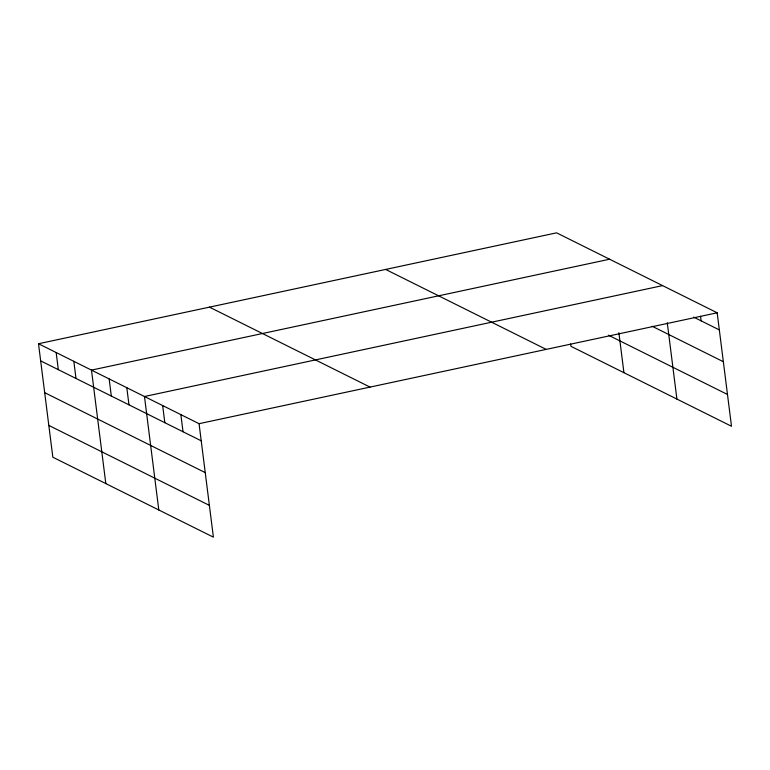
<?xml version="1.0" encoding="UTF-8"?>
<svg xmlns="http://www.w3.org/2000/svg" width="770" height="770" viewBox="0 0 770 770"><rect width="100%" height="100%" fill="white"/><g stroke="black" fill="none" stroke-linecap="round" stroke-linejoin="round"><path stroke-width="1.16" d="M38.5 343.738L199.055 423.692L213.396 537.162L52.832 457.207L38.5 343.738L556.604 232.838L717.168 312.793L731.5 426.262L570.945 346.308L570.647 343.949M609.59 259.221L91.486 370.12L105.817 483.589M662.575 285.612L144.471 396.512L158.803 509.981M199.055 423.692L717.168 312.793M693.645 317.125L719.334 329.916M652.132 326.249L723.348 361.717M608.483 335.21L727.486 394.471M385.635 269.433L546.19 349.387M209.478 307.143L370.033 387.098M40.666 360.87L201.22 440.815M44.679 392.661L205.234 472.616M48.818 425.415L209.373 505.37M700.556 316.297L701.133 320.859M667.272 322.755L676.907 399.081M618.878 332.707L623.931 372.69M180.863 414.626L183.029 431.758M162.662 405.569L164.828 422.701M126.809 387.714L128.975 404.837M109.148 378.917L111.313 396.05M73.824 361.332L75.989 378.455M56.162 352.535L58.328 369.667"/></g></svg>
